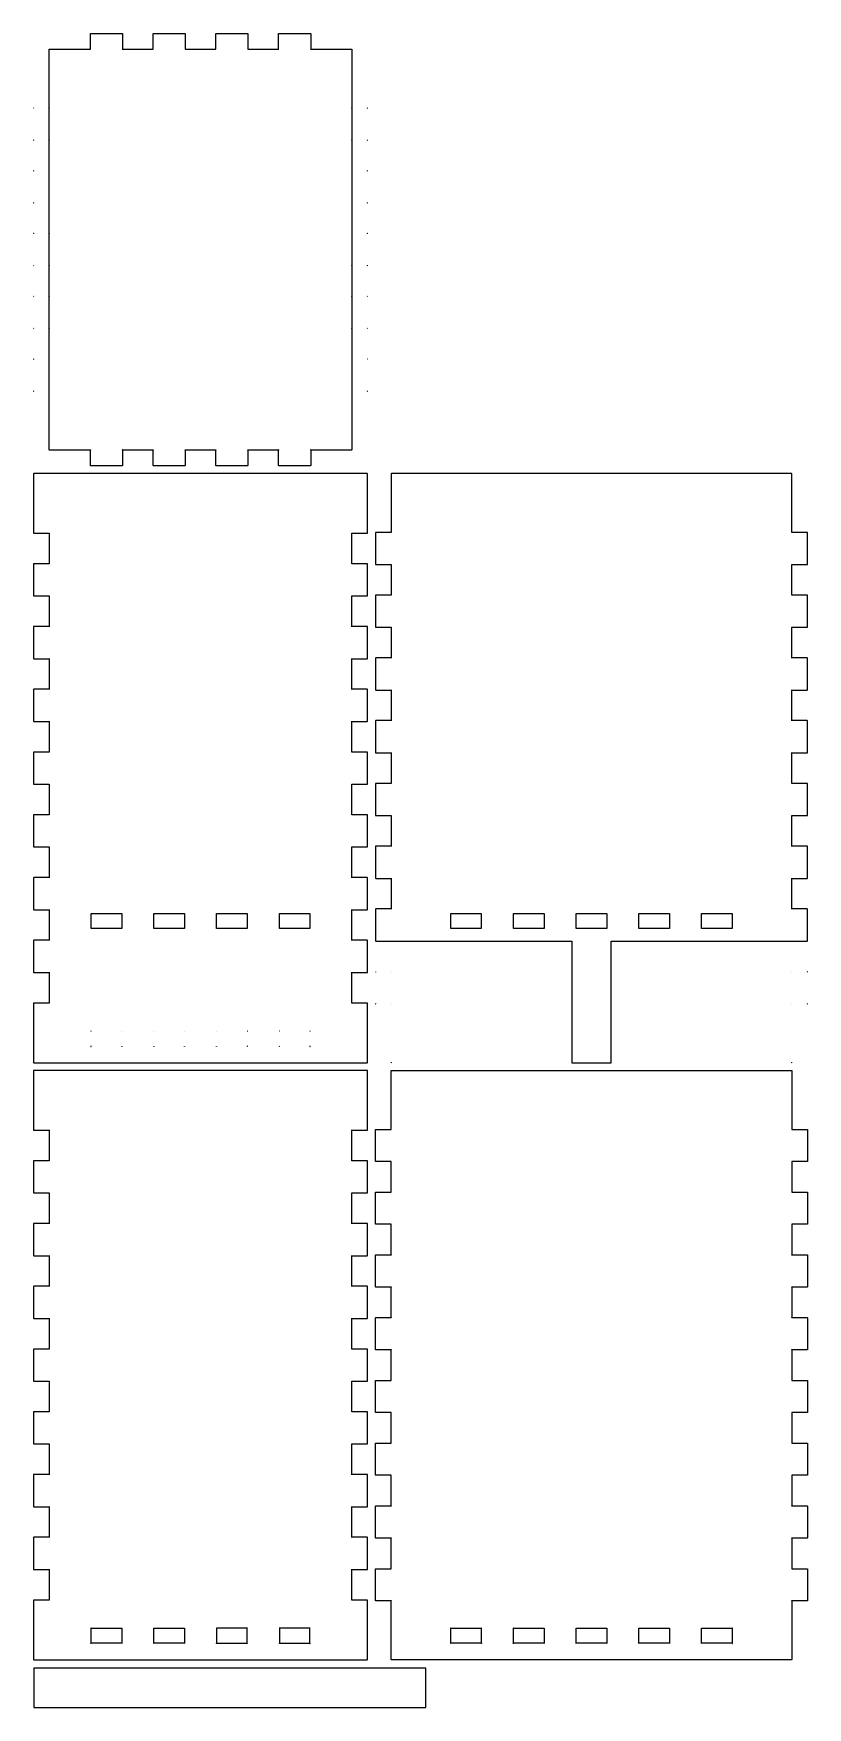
# Model space of a CAD drawing. Header units: millimetres. Extents: x 10 to 208, y 10 to 437.
import ezdxf

# ---------------------------------------------------------------- set-up
doc = ezdxf.new("R2010")
doc.units = ezdxf.units.MM
doc.layers.get('0').update_dxf_attribs({"linetype": 'CONTINUOUS'})

msp = doc.modelspace()

# ---------------------------------------------------------------- linework, layer by layer
for p, q in [((10.3821, 417.802), (10.3284, 417.77)), ((10.4001, 417.802), (10.3821, 417.802)), ((14.2999, 417.802), (14.2999, 417.791)), ((14.2999, 417.791), (14.3137, 417.759)), ((14.3137, 417.759), (14.3371, 417.763)), ((14.3371, 417.763), (14.3412, 417.788)), ((95.4705, 417.77), (95.4169, 417.802)), ((95.5008, 417.717), (95.4705, 417.77)), ((95.5008, 417.699), (95.5008, 417.717)), ((10.2995, 409.702), (10.2995, 409.684)), ((10.2995, 409.684), (10.3284, 409.631)), ((10.3284, 409.631), (10.3821, 409.6)), ((10.3821, 409.6), (10.4001, 409.6)), ((14.3137, 409.642), (14.2999, 409.61)), ((14.2999, 409.6), (14.3095, 409.6)), ((14.3095, 409.6), (14.3412, 409.614)), ((14.3371, 409.639), (14.3137, 409.642)), ((14.3412, 409.614), (14.3371, 409.639)), ((95.4003, 409.6), (95.4169, 409.6)), ((95.4169, 409.6), (95.4705, 409.631)), ((95.4705, 409.631), (95.5008, 409.684)), ((95.5008, 409.684), (95.5008, 409.702)), ((10.3284, 401.772), (10.2995, 401.719)), ((10.2995, 401.719), (10.2995, 401.701)), ((10.3821, 401.8), (10.3284, 401.772)), ((95.4705, 401.772), (95.4169, 401.8)), ((95.5008, 401.719), (95.4705, 401.772)), ((95.5008, 401.701), (95.5008, 401.719)), ((10.2995, 393.682), (10.3284, 393.629)), ((10.3284, 393.629), (10.3821, 393.601)), ((10.3821, 393.601), (10.4001, 393.601)), ((14.2999, 393.601), (14.3095, 393.601)), ((14.3095, 393.601), (14.3412, 393.615)), ((95.4003, 393.601), (95.4169, 393.601)), ((95.4169, 393.601), (95.4705, 393.629)), ((95.4705, 393.629), (95.5008, 393.682)), ((10.3284, 385.77), (10.2995, 385.72)), ((10.2995, 385.72), (10.2995, 385.699)), ((10.3821, 385.801), (10.3284, 385.77)), ((91.4894, 385.801), (91.4576, 385.787)), ((91.4576, 385.787), (91.4619, 385.763)), ((91.4619, 385.763), (91.4852, 385.759)), ((91.5003, 385.801), (91.4894, 385.801)), ((95.4169, 385.801), (95.4003, 385.801)), ((95.4705, 385.77), (95.4169, 385.801)), ((95.5008, 385.72), (95.4705, 385.77)), ((95.5008, 385.699), (95.5008, 385.72)), ((10.2995, 377.684), (10.3284, 377.631)), ((10.3284, 377.631), (10.3821, 377.599)), ((10.3821, 377.599), (10.4001, 377.599)), ((14.2999, 377.599), (14.3095, 377.599)), ((95.4169, 377.599), (95.4705, 377.631)), ((95.4705, 377.631), (95.5008, 377.684)), ((95.5008, 377.684), (95.5008, 377.698)), ((10.3284, 369.771), (10.2995, 369.718)), ((10.2995, 369.718), (10.2995, 369.701)), ((10.3821, 369.799), (10.3284, 369.771)), ((91.4894, 369.799), (91.4576, 369.785)), ((91.5003, 369.799), (91.4894, 369.799)), ((95.4169, 369.799), (95.4003, 369.799)), ((95.4705, 369.771), (95.4169, 369.799)), ((95.5008, 369.718), (95.4705, 369.771)), ((95.5008, 369.701), (95.5008, 369.718)), ((10.2995, 361.7), (10.2995, 361.682)), ((10.2995, 361.682), (10.3284, 361.629)), ((10.3284, 361.629), (10.3821, 361.601)), ((10.3821, 361.601), (10.4001, 361.601)), ((14.2999, 361.601), (14.3095, 361.601)), ((95.4169, 361.601), (95.4705, 361.629)), ((95.4705, 361.629), (95.5008, 361.682)), ((95.5008, 361.682), (95.5008, 361.7)), ((10.3284, 353.773), (10.2995, 353.716)), ((10.2995, 353.716), (10.2995, 353.699)), ((10.3821, 353.801), (10.3284, 353.773)), ((91.4894, 353.801), (91.4576, 353.787)), ((91.5003, 353.801), (91.4894, 353.801)), ((95.4169, 353.801), (95.4003, 353.801)), ((95.4705, 353.773), (95.4169, 353.801)), ((10.2995, 345.7), (10.2995, 345.684)), ((10.2995, 345.684), (10.3284, 345.63)), ((10.3284, 345.63), (10.3821, 345.599)), ((10.3821, 345.599), (10.4001, 345.599)), ((14.3137, 345.642), (14.2999, 345.611)), ((14.2999, 345.599), (14.3095, 345.599)), ((14.3095, 345.599), (14.3412, 345.615)), ((14.3371, 345.638), (14.3137, 345.642)), ((14.3412, 345.615), (14.3371, 345.638)), ((95.4003, 345.599), (95.4169, 345.599)), ((95.4169, 345.599), (95.4705, 345.63)), ((95.4705, 345.63), (95.5008, 345.684)), ((95.5008, 345.684), (95.5008, 345.7)), ((101.501, 205.399), (101.51, 205.399)), ((101.51, 205.399), (101.542, 205.414)), ((203.658, 205.414), (203.689, 205.399)), ((203.689, 205.399), (203.7, 205.399)), ((97.5293, 197.571), (97.5004, 197.519)), ((97.5004, 197.519), (97.5004, 197.501)), ((101.501, 197.6), (101.501, 197.59)), ((101.51, 197.6), (101.501, 197.6)), ((101.501, 197.59), (101.515, 197.558)), ((101.515, 197.558), (101.538, 197.563)), ((203.689, 197.6), (203.658, 197.586)), ((203.658, 197.586), (203.662, 197.563)), ((203.7, 197.6), (203.689, 197.6)), ((203.7, 197.59), (203.7, 197.6)), ((207.617, 197.6), (207.6, 197.6)), ((207.67, 197.571), (207.617, 197.6)), ((207.701, 197.519), (207.67, 197.571)), ((207.701, 197.501), (207.701, 197.519)), ((97.5004, 189.5), (97.5004, 189.483)), ((97.5004, 189.483), (97.5293, 189.429)), ((97.5293, 189.429), (97.5815, 189.4)), ((97.5815, 189.4), (97.5995, 189.4)), ((207.6, 189.4), (207.617, 189.4)), ((207.617, 189.4), (207.67, 189.429)), ((207.67, 189.429), (207.701, 189.483)), ((207.701, 189.483), (207.701, 189.5)), ((24.9618, 182.438), (24.9577, 182.415)), ((24.9577, 182.415), (24.9893, 182.4)), ((24.9852, 182.443), (24.9618, 182.438)), ((25.0004, 182.411), (24.9852, 182.443)), ((32.8138, 182.443), (32.8001, 182.411)), ((32.8097, 182.4), (32.8414, 182.415)), ((32.8373, 182.438), (32.8138, 182.443)), ((32.8414, 182.415), (32.8373, 182.438)), ((40.9621, 182.438), (40.9568, 182.415)), ((40.9568, 182.415), (40.9885, 182.4)), ((40.9843, 182.443), (40.9621, 182.438)), ((40.9995, 182.411), (40.9843, 182.443)), ((48.8142, 182.443), (48.8005, 182.411)), ((48.81, 182.4), (48.8417, 182.415)), ((48.8379, 182.438), (48.8142, 182.443)), ((48.8417, 182.415), (48.8379, 182.438)), ((56.9613, 182.438), (56.957, 182.415)), ((56.957, 182.415), (56.9888, 182.4)), ((56.9845, 182.443), (56.9613, 182.438)), ((56.9997, 182.411), (56.9845, 182.443)), ((64.8134, 182.443), (64.7996, 182.411)), ((64.8092, 182.4), (64.8409, 182.415)), ((64.8367, 182.438), (64.8134, 182.443)), ((64.8409, 182.415), (64.8367, 182.438)), ((72.9615, 182.438), (72.9576, 182.415)), ((72.9576, 182.415), (72.989, 182.4)), ((72.9851, 182.443), (72.9615, 182.438)), ((73.0003, 182.411), (72.9851, 182.443)), ((80.8136, 182.443), (80.7999, 182.411)), ((80.8094, 182.4), (80.8411, 182.415)), ((80.8373, 182.438), (80.8136, 182.443)), ((80.8411, 182.415), (80.8373, 182.438)), ((24.9893, 178.601), (24.9577, 178.587)), ((24.9577, 178.587), (24.9618, 178.563)), ((24.9618, 178.563), (24.9852, 178.559)), ((24.9852, 178.559), (25.0004, 178.591)), ((32.8001, 178.591), (32.8138, 178.559)), ((32.8414, 178.587), (32.8097, 178.601)), ((32.8138, 178.559), (32.8373, 178.563)), ((32.8373, 178.563), (32.8414, 178.587)), ((40.9885, 178.601), (40.9568, 178.587)), ((40.9568, 178.587), (40.9621, 178.563)), ((40.9621, 178.563), (40.9843, 178.559)), ((40.9843, 178.559), (40.9995, 178.591)), ((48.8005, 178.591), (48.8142, 178.559)), ((48.8417, 178.587), (48.81, 178.601)), ((48.8142, 178.559), (48.8379, 178.563)), ((48.8379, 178.563), (48.8417, 178.587)), ((56.9888, 178.601), (56.957, 178.587)), ((56.957, 178.587), (56.9613, 178.563)), ((56.9613, 178.563), (56.9845, 178.559)), ((56.9845, 178.559), (56.9997, 178.591)), ((64.7996, 178.591), (64.8134, 178.559)), ((64.8409, 178.587), (64.8092, 178.601)), ((64.8134, 178.559), (64.8367, 178.563)), ((64.8367, 178.563), (64.8409, 178.587)), ((72.989, 178.601), (72.9576, 178.587)), ((72.9576, 178.587), (72.9615, 178.563)), ((72.9615, 178.563), (72.9851, 178.559)), ((72.9851, 178.559), (73.0003, 178.591)), ((80.7999, 178.591), (80.8136, 178.559)), ((80.8411, 178.587), (80.8094, 178.601)), ((80.8136, 178.559), (80.8373, 178.563)), ((80.8373, 178.563), (80.8411, 178.587)), ((101.501, 174.5), (101.501, 174.483)), ((101.501, 174.483), (101.53, 174.429)), ((101.53, 174.429), (101.582, 174.4)), ((101.582, 174.4), (101.6, 174.4)), ((203.6, 174.4), (203.616, 174.4)), ((203.616, 174.4), (203.67, 174.429)), ((203.67, 174.429), (203.7, 174.483)), ((203.7, 174.483), (203.7, 174.5))]:
    msp.add_line(p, q)
for points in [[(24.8419, 330.615), (24.8378, 330.638), (24.8143, 330.642), (24.8006, 330.611), (24.8006, 330.6), (14.4005, 330.6), (14.3826, 330.6), (14.3288, 330.63), (14.2999, 330.684), (14.2999, 330.7), (14.2999, 345.599), (14.2999, 345.611), (14.2999, 353.801), (14.2999, 353.79), (14.3137, 353.759), (14.3371, 353.762), (14.3412, 353.787), (14.3095, 353.801), (14.2999, 353.801), (14.2999, 361.601), (14.2999, 361.611), (14.3137, 361.643), (14.3371, 361.636), (14.3412, 361.615), (14.3095, 361.601), (14.2999, 369.799), (14.2999, 369.789), (14.3137, 369.757), (14.3371, 369.761), (14.3412, 369.785), (14.3095, 369.799), (14.2999, 369.799), (14.2999, 377.599), (14.2999, 377.61), (14.3137, 377.642), (14.3371, 377.638), (14.3412, 377.617), (14.3095, 377.599), (14.2999, 385.801), (14.2999, 385.791), (14.3137, 385.759), (14.3371, 385.763), (14.3412, 385.787), (14.3095, 385.801), (14.2999, 385.801), (14.2999, 393.601), (14.2999, 393.612), (14.3137, 393.644), (14.3371, 393.636), (14.3412, 393.615), (14.2999, 401.8), (14.2999, 401.789), (14.3137, 401.757), (14.3371, 401.764), (14.3412, 401.786), (14.3095, 401.8), (14.2999, 401.8), (14.2999, 409.6), (14.2999, 409.61), (14.3412, 417.788), (14.3095, 417.802), (14.2999, 417.802), (14.2999, 432.7), (14.2999, 432.717), (14.3288, 432.77), (14.3826, 432.802), (14.4005, 432.802), (24.8006, 432.802), (24.8006, 432.791), (24.8143, 432.76), (24.8378, 432.763), (24.8419, 432.788), (24.8102, 432.802), (24.8006, 432.802), (24.8006, 436.7), (24.8006, 436.718), (24.8295, 436.771), (24.8819, 436.799), (24.8998, 436.799), (32.9007, 436.799), (32.9172, 436.799), (32.9696, 436.771), (32.9999, 436.718), (32.9999, 436.7), (32.9999, 432.802), (32.9889, 432.802), (32.9572, 432.788), (32.9627, 432.763), (32.9847, 432.76), (32.9999, 432.791), (32.9999, 432.802), (40.7995, 432.802), (40.7995, 432.791), (40.8132, 432.76), (40.8369, 432.763), (40.8411, 432.788), (40.8093, 432.802), (40.7995, 432.802), (40.7995, 436.7), (40.7995, 436.718), (40.8284, 436.771), (40.8824, 436.799), (40.9004, 436.799), (48.8996, 436.799), (48.9162, 436.799), (48.9701, 436.771), (49.0001, 436.718), (49.0001, 436.7), (49.0001, 432.802), (48.9892, 432.802), (48.9574, 432.788), (48.9617, 432.763), (48.985, 432.76), (49.0001, 432.791), (49.0001, 432.802), (56.8, 432.802), (56.8, 432.791), (56.8138, 432.76), (56.8371, 432.763), (56.8413, 432.788), (56.8096, 432.802), (56.8, 432.802), (56.8, 436.7), (56.8, 436.718), (56.829, 436.771), (56.8812, 436.799), (56.8992, 436.799), (64.9002, 436.799), (64.9168, 436.799), (64.9704, 436.771), (65.0007, 436.718), (65.0007, 436.7), (65.0007, 432.802), (64.9898, 432.802), (64.958, 432.788), (64.9623, 432.763), (64.9855, 432.76), (65.0007, 432.791), (65.0007, 432.802), (72.8003, 432.802), (72.8003, 432.791), (72.814, 432.76), (72.8377, 432.763), (72.8416, 432.788), (72.8102, 432.802), (72.8003, 432.802), (72.8003, 436.7), (72.8003, 436.718), (72.8292, 436.771), (72.8818, 436.799), (72.8998, 436.799), (80.9004, 436.799), (80.917, 436.799), (80.9706, 436.771), (80.9995, 436.718), (80.9995, 436.7), (80.9995, 432.802), (80.9886, 432.802), (80.9569, 432.788), (80.9625, 432.763), (80.9847, 432.76), (80.9995, 432.791), (80.9995, 432.802), (91.3998, 432.802), (91.4164, 432.802), (91.47, 432.77), (91.5003, 432.717), (91.5003, 432.7), (91.5003, 417.802), (91.4894, 417.802), (91.4576, 417.788), (91.4619, 417.763), (91.4852, 417.759), (91.5003, 417.791), (91.5003, 417.802), (91.5003, 409.6), (91.5003, 409.61), (91.4852, 409.642), (91.4619, 409.639), (91.4576, 409.614), (91.4894, 409.6), (91.5003, 409.6), (91.5003, 401.8), (91.4894, 401.8), (91.4576, 401.786), (91.4619, 401.764), (91.4852, 401.757), (91.5003, 401.789), (91.5003, 401.8), (91.5003, 393.601), (91.5003, 393.612), (91.4852, 393.644), (91.4619, 393.636), (91.4576, 393.615), (91.4894, 393.601), (91.5003, 393.601), (91.5003, 385.801), (91.5003, 385.791), (91.4852, 385.759), (91.5003, 377.599), (91.5003, 377.61), (91.4852, 377.642), (91.4619, 377.638), (91.4576, 377.617), (91.4894, 377.599), (91.5003, 377.599), (91.5003, 369.799), (91.5003, 369.789), (91.4852, 369.757), (91.4619, 369.761), (91.4576, 369.785), (91.5003, 361.601), (91.5003, 361.611), (91.4852, 361.643), (91.4619, 361.636), (91.4576, 361.615), (91.4894, 361.601), (91.5003, 361.601), (91.5003, 353.801), (91.5003, 353.79), (91.4852, 353.759), (91.4619, 353.762), (91.4576, 353.787), (91.5003, 345.599), (91.5003, 345.611), (91.4852, 345.642), (91.4619, 345.638), (91.4576, 345.615), (91.4894, 345.599), (91.5003, 345.599), (91.5003, 330.7), (91.5003, 330.684), (91.47, 330.63), (91.4164, 330.6), (91.3998, 330.6), (80.9995, 330.6), (80.9995, 330.611), (80.9847, 330.642), (80.9625, 330.638), (80.9569, 330.615), (80.9886, 330.6), (80.9995, 330.6), (80.9995, 326.7), (80.9995, 326.683), (80.9706, 326.63), (80.917, 326.601), (80.9004, 326.601), (72.8998, 326.601), (72.8818, 326.601), (72.8292, 326.63), (72.8003, 326.683), (72.8003, 326.7), (72.8003, 330.6), (72.8102, 330.6), (72.8416, 330.615), (72.8377, 330.638), (72.814, 330.642), (72.8003, 330.611), (72.8003, 330.6), (65.0007, 330.6), (65.0007, 330.611), (64.9855, 330.642), (64.9623, 330.638), (64.958, 330.615), (64.9898, 330.6), (65.0007, 330.6), (65.0007, 326.7), (65.0007, 326.683), (64.9704, 326.63), (64.9168, 326.601), (64.9002, 326.601), (56.8992, 326.601), (56.8812, 326.601), (56.829, 326.63), (56.8, 326.683), (56.8, 326.7), (56.8, 330.6), (56.8096, 330.6), (56.8413, 330.615), (56.8371, 330.638), (56.8138, 330.642), (56.8, 330.611), (56.8, 330.6), (49.0001, 330.6), (49.0001, 330.611), (48.985, 330.642), (48.9617, 330.638), (48.9574, 330.615), (48.9892, 330.6), (49.0001, 330.6), (49.0001, 326.7), (49.0001, 326.683), (48.9701, 326.63), (48.9162, 326.601), (48.8996, 326.601), (40.9004, 326.601), (40.8824, 326.601), (40.8284, 326.63), (40.7995, 326.683), (40.7995, 326.7), (40.7995, 330.6), (40.8093, 330.6), (40.8411, 330.615), (40.8369, 330.638), (40.8132, 330.642), (40.7995, 330.611), (40.7995, 330.6), (32.9999, 330.6), (32.9999, 330.611), (32.9847, 330.642), (32.9627, 330.638), (32.9572, 330.615), (32.9889, 330.6), (32.9999, 330.6), (32.9999, 326.7), (32.9999, 326.683), (32.9696, 326.63), (32.9172, 326.601), (32.9007, 326.601), (24.8998, 326.601), (24.8819, 326.601), (24.8295, 326.63), (24.8006, 326.683), (24.8006, 326.7), (24.8006, 330.6), (24.8102, 330.6)], [(10.2995, 309.5), (10.2995, 309.484), (10.3284, 309.43), (10.3821, 309.4), (10.4001, 309.4), (14.2999, 309.4), (14.2999, 309.411), (14.3137, 309.443), (14.3371, 309.438), (14.3412, 309.415), (14.3095, 309.4), (14.2999, 309.4), (14.2999, 301.6), (14.2999, 301.59), (14.3137, 301.559), (14.3371, 301.563), (14.3412, 301.587), (14.3095, 301.6), (14.2999, 301.6), (10.4001, 301.6), (10.3821, 301.6), (10.3284, 301.571), (10.2995, 301.517), (10.2995, 301.5), (10.2995, 293.5), (10.2995, 293.484), (10.3284, 293.43), (10.3821, 293.4), (10.4001, 293.4), (14.2999, 293.4), (14.2999, 285.6), (14.3095, 285.6), (14.3412, 285.586), (14.3371, 285.563), (14.3137, 285.558), (14.2999, 285.59), (14.2999, 285.6), (10.4001, 285.6), (10.3821, 285.6), (10.3284, 285.571), (10.2995, 285.517), (10.2995, 285.499), (10.2995, 277.5), (10.2995, 277.483), (10.3284, 277.429), (10.3821, 277.4), (10.4001, 277.4), (14.2999, 277.4), (14.2999, 277.411), (14.3137, 277.443), (14.3371, 277.438), (14.3412, 277.416), (14.3095, 277.4), (14.2999, 277.4), (14.2999, 269.599), (14.3095, 269.599), (14.3412, 269.586), (14.3371, 269.562), (14.3137, 269.558), (14.2999, 269.59), (14.2999, 269.599), (10.4001, 269.599), (10.3821, 269.599), (10.3284, 269.571), (10.2995, 269.518), (10.2995, 269.5), (10.2995, 261.501), (10.2995, 261.484), (10.3284, 261.431), (10.3821, 261.4), (10.4001, 261.4), (14.2999, 261.4), (14.2999, 261.411), (14.3137, 261.443), (14.3371, 261.439), (14.3412, 261.415), (14.3095, 261.4), (14.2999, 261.4), (14.2999, 253.6), (14.3095, 253.6), (14.3412, 253.587), (14.3371, 253.563), (14.3137, 253.559), (14.2999, 253.591), (14.2999, 253.6), (10.4001, 253.6), (10.3821, 253.6), (10.3284, 253.571), (10.2995, 253.518), (10.2995, 253.5), (10.2995, 245.5), (10.2995, 245.484), (10.3284, 245.43), (10.3821, 245.4), (10.4001, 245.4), (14.2999, 245.4), (14.2999, 245.411), (14.3137, 245.442), (14.3371, 245.438), (14.3412, 245.415), (14.3095, 245.4), (14.2999, 245.4), (14.2999, 237.6), (14.3095, 237.6), (14.3412, 237.586), (14.3371, 237.563), (14.3137, 237.559), (14.2999, 237.59), (14.2999, 237.6), (10.4001, 237.6), (10.3821, 237.6), (10.3284, 237.571), (10.2995, 237.517), (10.2995, 237.5), (10.2995, 229.5), (10.2995, 229.483), (10.3284, 229.43), (10.3821, 229.401), (10.4001, 229.401), (14.2999, 229.401), (14.2999, 229.412), (14.3137, 229.443), (14.3371, 229.438), (14.3412, 229.416), (14.3095, 229.401), (14.2999, 229.401), (14.2999, 221.599), (14.3095, 221.599), (14.3412, 221.586), (14.3371, 221.562), (14.3137, 221.558), (14.2999, 221.59), (14.2999, 221.599), (10.4001, 221.599), (10.3821, 221.599), (10.3284, 221.571), (10.2995, 221.518), (10.2995, 221.5), (10.2995, 213.499), (10.2995, 213.483), (10.3284, 213.429), (10.3821, 213.4), (10.4001, 213.4), (14.2999, 213.4), (14.2999, 213.411), (14.3137, 213.443), (14.3371, 213.438), (14.3412, 213.415), (14.3095, 213.4), (14.2999, 213.4), (14.2999, 205.601), (14.3095, 205.601), (14.3412, 205.587), (14.3371, 205.563), (14.3137, 205.559), (14.2999, 205.591), (14.2999, 205.601), (10.4001, 205.601), (10.3821, 205.601), (10.3284, 205.572), (10.2995, 205.518), (10.2995, 205.5), (10.2995, 197.501), (10.2995, 197.484), (10.3284, 197.43), (10.3821, 197.4), (10.4001, 197.4), (14.2999, 197.4), (14.2999, 197.411), (14.3137, 197.443), (14.3371, 197.438), (14.3412, 197.415), (14.3095, 197.4), (14.2999, 197.4), (14.2999, 189.6), (14.3095, 189.6), (14.3412, 189.586), (14.3371, 189.563), (14.3137, 189.559), (14.2999, 189.591), (14.2999, 189.6), (10.4001, 189.6), (10.3821, 189.6), (10.3284, 189.571), (10.2995, 189.518), (10.2995, 189.5), (10.2995, 174.5), (10.2995, 174.483), (10.3284, 174.429), (10.3821, 174.4), (10.4001, 174.4), (14.4005, 174.4), (91.3998, 174.4), (95.4003, 174.4), (95.4169, 174.4), (95.4705, 174.429), (95.5008, 174.483), (95.5008, 174.5), (95.5008, 189.5), (95.5008, 189.518), (95.4705, 189.571), (95.4169, 189.6), (95.4003, 189.6), (91.5003, 189.6), (91.4894, 189.6), (91.4576, 189.586), (91.4619, 189.563), (91.4852, 189.559), (91.5003, 189.591), (91.5003, 189.6), (91.5003, 197.4), (91.4894, 197.4), (91.4576, 197.415), (91.4619, 197.438), (91.4852, 197.443), (91.5003, 197.411), (91.5003, 197.4), (95.4003, 197.4), (95.4169, 197.4), (95.4705, 197.43), (95.5008, 197.484), (95.5008, 197.501), (95.5008, 205.5), (95.5008, 205.518), (95.4705, 205.572), (95.4169, 205.601), (95.4003, 205.601), (91.5003, 205.601), (91.5003, 205.591), (91.4852, 205.559), (91.4619, 205.563), (91.4576, 205.587), (91.4894, 205.601), (91.5003, 205.601), (91.5003, 213.4), (95.4003, 213.4), (95.4169, 213.4), (95.4705, 213.429), (95.5008, 213.483), (95.5008, 213.499), (95.5008, 221.5), (95.5008, 221.518), (95.4705, 221.571), (95.4169, 221.599), (95.4003, 221.599), (91.5003, 221.599), (91.5003, 221.59), (91.4852, 221.558), (91.4619, 221.562), (91.4576, 221.586), (91.4894, 221.599), (91.5003, 221.599), (91.5003, 229.401), (91.5003, 229.412), (91.4852, 229.443), (91.4619, 229.438), (91.4576, 229.416), (91.4894, 229.401), (91.5003, 229.401), (95.4003, 229.401), (95.4169, 229.401), (95.4705, 229.43), (95.5008, 229.483), (95.5008, 229.5), (95.5008, 237.5), (95.5008, 237.517), (95.4705, 237.571), (95.4169, 237.6), (95.4003, 237.6), (91.5003, 237.6), (91.5003, 245.4), (95.4003, 245.4), (95.4169, 245.4), (95.4705, 245.43), (95.5008, 245.484), (95.5008, 245.5), (95.5008, 253.5), (95.5008, 253.518), (95.4705, 253.571), (95.4169, 253.6), (95.4003, 253.6), (91.5003, 253.6), (91.5003, 253.591), (91.4852, 253.559), (91.4619, 253.563), (91.4576, 253.587), (91.4894, 253.6), (91.5003, 253.6), (91.5003, 261.4), (91.4894, 261.4), (91.4576, 261.415), (91.4619, 261.439), (91.4852, 261.443), (91.5003, 261.411), (91.5003, 261.4), (95.4003, 261.4), (95.4169, 261.4), (95.4705, 261.431), (95.5008, 261.484), (95.5008, 261.501), (95.5008, 269.5), (95.5008, 269.518), (95.4705, 269.571), (95.4169, 269.599), (95.4003, 269.599), (91.5003, 269.599), (91.5003, 277.4), (91.4894, 277.4), (91.4576, 277.416), (91.4619, 277.438), (91.4852, 277.443), (91.5003, 277.411), (91.5003, 277.4), (95.4003, 277.4), (95.4169, 277.4), (95.4705, 277.429), (95.5008, 277.483), (95.5008, 277.5), (95.5008, 285.499), (95.5008, 285.517), (95.4705, 285.571), (95.4169, 285.6), (95.4003, 285.6), (91.5003, 285.6), (91.4894, 285.6), (91.4576, 285.586), (91.4619, 285.563), (91.4852, 285.558), (91.5003, 285.59), (91.5003, 285.6), (91.5003, 293.4), (95.4003, 293.4), (95.4169, 293.4), (95.4705, 293.43), (95.5008, 293.484), (95.5008, 293.5), (95.5008, 301.5), (95.5008, 301.517), (95.4705, 301.571), (95.4169, 301.6), (95.4003, 301.6), (91.5003, 301.6), (91.5003, 309.4), (95.4003, 309.4), (95.4169, 309.4), (95.4705, 309.43), (95.5008, 309.484), (95.5008, 309.5), (95.5008, 324.501), (95.5008, 324.519), (95.4705, 324.571), (95.4169, 324.6), (95.4003, 324.6), (91.3998, 324.6), (14.4005, 324.6), (10.4001, 324.6), (10.3821, 324.6), (10.3284, 324.571), (10.2995, 324.519), (10.2995, 324.501)], [(97.5004, 301.483), (97.5293, 301.429), (97.5815, 301.4), (97.5995, 301.4), (101.501, 301.4), (101.501, 293.601), (101.51, 293.601), (101.542, 293.587), (101.538, 293.563), (101.515, 293.559), (101.501, 293.591), (101.501, 293.601), (97.5995, 293.601), (97.5815, 293.601), (97.5293, 293.572), (97.5004, 293.518), (97.5004, 293.5), (97.5004, 285.499), (97.5004, 285.483), (97.5293, 285.43), (97.5815, 285.4), (97.5995, 285.4), (101.501, 285.4), (101.501, 285.411), (101.515, 285.443), (101.538, 285.437), (101.542, 285.415), (101.51, 285.4), (101.501, 285.4), (101.501, 277.6), (97.5995, 277.6), (97.5815, 277.6), (97.5293, 277.571), (97.5004, 277.518), (97.5004, 277.5), (97.5004, 269.5), (97.5004, 269.484), (97.5293, 269.43), (97.5815, 269.399), (97.5995, 269.399), (101.501, 269.399), (101.51, 269.399), (101.542, 269.415), (101.538, 269.438), (101.515, 269.442), (101.501, 269.411), (101.501, 269.399), (101.501, 261.6), (101.51, 261.6), (101.542, 261.586), (101.538, 261.563), (101.515, 261.559), (101.501, 261.59), (101.501, 261.6), (97.5995, 261.6), (97.5815, 261.6), (97.5293, 261.571), (97.5004, 261.519), (97.5004, 261.501), (97.5004, 253.5), (97.5004, 253.483), (97.5293, 253.43), (97.5815, 253.401), (97.5995, 253.401), (101.501, 253.401), (101.51, 253.401), (101.542, 253.416), (101.538, 253.438), (101.515, 253.443), (101.501, 253.412), (101.501, 253.401), (101.501, 245.6), (101.51, 245.6), (101.542, 245.586), (101.538, 245.562), (101.515, 245.558), (101.501, 245.59), (101.501, 245.6), (97.5995, 245.6), (97.5815, 245.6), (97.5293, 245.57), (97.5004, 245.518), (97.5004, 245.5), (97.5004, 237.5), (97.5004, 237.483), (97.5293, 237.429), (97.5815, 237.4), (97.5995, 237.4), (101.501, 237.4), (101.501, 237.411), (101.515, 237.443), (101.538, 237.437), (101.542, 237.415), (101.51, 237.4), (101.501, 237.4), (101.501, 229.6), (101.501, 229.591), (101.515, 229.559), (101.538, 229.563), (101.542, 229.587), (101.51, 229.6), (101.501, 229.6), (97.5995, 229.6), (97.5815, 229.6), (97.5293, 229.572), (97.5004, 229.518), (97.5004, 229.5), (97.5004, 221.5), (97.5004, 221.484), (97.5293, 221.43), (97.5815, 221.4), (97.5995, 221.4), (101.501, 221.4), (101.501, 221.411), (101.515, 221.442), (101.538, 221.438), (101.542, 221.415), (101.51, 221.4), (101.501, 221.4), (101.501, 213.6), (101.51, 213.6), (101.542, 213.586), (101.538, 213.563), (101.515, 213.559), (101.501, 213.59), (101.501, 213.6), (97.5995, 213.6), (97.5815, 213.6), (97.5293, 213.571), (97.5004, 213.517), (97.5004, 213.499), (97.5004, 205.5), (97.5004, 205.484), (97.5293, 205.43), (97.5815, 205.399), (97.5995, 205.399), (101.501, 205.399), (101.501, 205.411), (101.515, 205.442), (101.538, 205.438), (101.542, 205.414), (147.6, 205.414), (147.6, 174.4), (152.6, 174.4), (157.6, 174.4), (157.6, 205.414), (203.658, 205.414), (203.662, 205.438), (203.685, 205.442), (203.7, 205.411), (203.7, 205.399), (207.6, 205.399), (207.617, 205.399), (207.67, 205.43), (207.701, 205.484), (207.701, 205.5), (207.701, 213.499), (207.701, 213.517), (207.67, 213.571), (207.617, 213.6), (207.6, 213.6), (203.7, 213.6), (203.689, 213.6), (203.658, 213.586), (203.662, 213.563), (203.685, 213.559), (203.7, 213.59), (203.7, 213.6), (203.7, 221.4), (203.689, 221.4), (203.658, 221.415), (203.662, 221.438), (203.685, 221.442), (203.7, 221.411), (203.7, 221.4), (207.6, 221.4), (207.617, 221.4), (207.67, 221.43), (207.701, 221.484), (207.701, 221.5), (207.701, 229.5), (207.701, 229.518), (207.67, 229.572), (207.617, 229.6), (207.6, 229.6), (203.7, 229.6), (203.7, 237.4), (203.689, 237.4), (203.658, 237.415), (203.662, 237.437), (203.685, 237.443), (203.7, 237.411), (203.7, 237.4), (207.6, 237.4), (207.617, 237.4), (207.67, 237.429), (207.701, 237.483), (207.701, 237.5), (207.701, 245.5), (207.701, 245.518), (207.67, 245.57), (207.617, 245.6), (207.6, 245.6), (203.7, 245.6), (203.7, 253.401), (207.6, 253.401), (207.617, 253.401), (207.67, 253.43), (207.701, 253.483), (207.701, 253.5), (207.701, 261.501), (207.701, 261.519), (207.67, 261.571), (207.617, 261.6), (207.6, 261.6), (203.7, 261.6), (203.7, 269.399), (203.689, 269.399), (203.658, 269.415), (203.662, 269.438), (203.685, 269.442), (203.7, 269.411), (203.7, 269.399), (207.6, 269.399), (207.617, 269.399), (207.67, 269.43), (207.701, 269.484), (207.701, 269.5), (207.701, 277.5), (207.701, 277.518), (207.67, 277.571), (207.617, 277.6), (207.6, 277.6), (203.7, 277.6), (203.7, 277.591), (203.685, 277.559), (203.662, 277.563), (203.658, 277.586), (203.689, 277.6), (203.7, 277.6), (203.7, 285.4), (203.689, 285.4), (203.658, 285.415), (203.662, 285.437), (203.685, 285.443), (203.7, 285.411), (203.7, 285.4), (207.6, 285.4), (207.617, 285.4), (207.67, 285.43), (207.701, 285.483), (207.701, 285.499), (207.701, 293.5), (207.701, 293.518), (207.67, 293.572), (207.617, 293.601), (207.6, 293.601), (203.7, 293.601), (203.689, 293.601), (203.658, 293.587), (203.662, 293.563), (203.685, 293.559), (203.7, 293.591), (203.7, 293.601), (203.7, 301.4), (207.6, 301.4), (207.617, 301.4), (207.67, 301.429), (207.701, 301.483), (207.701, 301.5), (207.701, 309.5), (207.701, 309.518), (207.67, 309.571), (207.617, 309.6), (207.6, 309.6), (203.7, 309.6), (203.7, 324.501), (203.7, 324.519), (203.67, 324.571), (203.616, 324.6), (203.6, 324.6), (101.6, 324.6), (101.582, 324.6), (101.53, 324.571), (101.501, 324.519), (101.501, 324.501), (101.501, 309.6), (97.5995, 309.6), (97.5815, 309.6), (97.5293, 309.571), (97.5004, 309.518), (97.5004, 309.5), (97.5004, 301.5)], [(91.4576, 309.415), (91.4894, 309.4), (91.5003, 309.4), (91.5003, 309.411), (91.4852, 309.443), (91.4619, 309.438)], [(101.51, 309.6), (101.501, 309.6), (101.501, 309.59), (101.515, 309.558), (101.538, 309.563), (101.542, 309.586)], [(203.7, 309.6), (203.689, 309.6), (203.658, 309.586), (203.662, 309.563), (203.685, 309.558), (203.7, 309.59)], [(91.4619, 301.563), (91.4852, 301.559), (91.5003, 301.59), (91.5003, 301.6), (91.4894, 301.6), (91.4576, 301.587)], [(101.501, 301.412), (101.501, 301.4), (101.51, 301.4), (101.542, 301.415), (101.538, 301.438), (101.515, 301.443)], [(203.662, 301.438), (203.658, 301.415), (203.689, 301.4), (203.7, 301.4), (203.7, 301.412), (203.685, 301.443)], [(14.3412, 293.415), (14.3371, 293.438), (14.3137, 293.442), (14.2999, 293.411), (14.2999, 293.4), (14.3095, 293.4)], [(91.5003, 293.4), (91.5003, 293.411), (91.4852, 293.442), (91.4619, 293.438), (91.4576, 293.415), (91.4894, 293.4)], [(101.501, 277.6), (101.501, 277.591), (101.515, 277.559), (101.538, 277.563), (101.542, 277.586), (101.51, 277.6)], [(91.4852, 269.558), (91.5003, 269.59), (91.5003, 269.599), (91.4894, 269.599), (91.4576, 269.586), (91.4619, 269.562)], [(203.689, 261.6), (203.658, 261.586), (203.662, 261.563), (203.685, 261.559), (203.7, 261.59), (203.7, 261.6)], [(203.685, 253.443), (203.662, 253.438), (203.658, 253.416), (203.689, 253.401), (203.7, 253.401), (203.7, 253.412)], [(91.5003, 245.4), (91.5003, 245.411), (91.4852, 245.442), (91.4619, 245.438), (91.4576, 245.415), (91.4894, 245.4)], [(203.7, 245.6), (203.689, 245.6), (203.658, 245.586), (203.662, 245.562), (203.685, 245.558), (203.7, 245.59)], [(91.5003, 237.59), (91.5003, 237.6), (91.4894, 237.6), (91.4576, 237.586), (91.4619, 237.563), (91.4852, 237.559)], [(203.658, 229.587), (203.662, 229.563), (203.685, 229.559), (203.7, 229.591), (203.7, 229.6), (203.689, 229.6)], [(91.5003, 213.411), (91.4852, 213.443), (91.4619, 213.438), (91.4576, 213.415), (91.4894, 213.4), (91.5003, 213.4)], [(28.9002, 208.601), (25.0004, 208.601), (25.0004, 212.4), (32.8001, 212.4), (32.8001, 208.601)], [(44.9005, 208.601), (40.9995, 208.601), (40.9995, 212.4), (48.8005, 212.4), (48.8005, 208.601)], [(64.7996, 212.4), (64.7996, 208.601), (60.8997, 208.601), (56.9997, 208.601), (56.9997, 212.4)], [(73.0003, 208.601), (73.0003, 212.4), (80.7999, 212.4), (80.7999, 208.601), (76.8999, 208.601)], [(116.701, 212.4), (124.5, 212.4), (124.5, 208.601), (120.6, 208.601), (116.701, 208.601)], [(132.699, 212.4), (140.501, 212.4), (140.501, 208.601), (136.601, 208.601), (132.699, 208.601)], [(148.7, 212.4), (156.5, 212.4), (156.5, 208.601), (152.6, 208.601), (148.7, 208.601)], [(164.7, 212.4), (172.5, 212.4), (172.5, 208.601), (168.6, 208.601), (164.7, 208.601)], [(180.699, 212.4), (188.5, 212.4), (188.5, 208.601), (184.6, 208.601), (180.699, 208.601)], [(101.542, 189.416), (101.538, 189.437), (101.515, 189.443), (101.501, 189.411), (101.501, 189.4), (101.51, 189.4)], [(203.689, 189.4), (203.7, 189.4), (203.7, 189.411), (203.685, 189.443), (203.662, 189.437), (203.658, 189.416)], [(95.4003, 69.3995), (91.5003, 69.3995), (91.5003, 77.2005), (95.4003, 77.2005), (95.4169, 77.2005), (95.4705, 77.2294), (95.5008, 77.283), (95.5008, 77.2996), (95.5008, 85.3006), (95.5008, 85.3186), (95.4705, 85.3708), (95.4169, 85.3997), (95.4003, 85.3997), (91.5003, 85.3997), (91.5003, 85.3902), (91.4852, 85.3585), (91.4619, 85.3627), (91.4576, 85.386), (91.4894, 85.3997), (91.5003, 85.3997), (91.5003, 93.1997), (91.4894, 93.1997), (91.4576, 93.2145), (91.4619, 93.2381), (91.4852, 93.2423), (91.5003, 93.2106), (91.5003, 93.1997), (95.4003, 93.1997), (95.4169, 93.1997), (95.4705, 93.2296), (95.5008, 93.2836), (95.5008, 93.3002), (95.5008, 101.299), (95.5008, 101.317), (95.4705, 101.371), (95.4169, 101.4), (95.4003, 101.4), (91.5003, 101.4), (91.4894, 101.4), (91.4576, 101.387), (91.4619, 101.363), (91.4852, 101.359), (91.5003, 101.39), (91.5003, 101.4), (91.5003, 109.2), (95.4003, 109.2), (95.4169, 109.2), (95.4705, 109.23), (95.5008, 109.284), (95.5008, 109.3), (95.5008, 117.3), (95.5008, 117.318), (95.4705, 117.37), (95.4169, 117.399), (95.4003, 117.399), (91.5003, 117.399), (91.5003, 125.2), (91.4894, 125.2), (91.4576, 125.215), (91.4619, 125.238), (91.4852, 125.243), (91.5003, 125.211), (91.5003, 125.2), (95.4003, 125.2), (95.4169, 125.2), (95.4705, 125.229), (95.5008, 125.283), (95.5008, 125.3), (95.5008, 133.3), (95.5008, 133.318), (95.4705, 133.371), (95.4169, 133.4), (95.4003, 133.4), (91.5003, 133.4), (91.4894, 133.4), (91.4576, 133.386), (91.4619, 133.362), (91.4852, 133.358), (91.5003, 133.39), (91.5003, 133.4), (91.5003, 141.201), (95.4003, 141.201), (95.4169, 141.201), (95.4705, 141.23), (95.5008, 141.283), (95.5008, 141.3), (95.5008, 149.301), (95.5008, 149.319), (95.4705, 149.371), (95.4169, 149.4), (95.4003, 149.4), (91.5003, 149.4), (91.4894, 149.4), (91.4576, 149.386), (91.4619, 149.363), (91.4852, 149.359), (91.5003, 149.39), (91.5003, 149.4), (91.5003, 157.2), (91.4894, 157.2), (91.4576, 157.215), (91.4619, 157.238), (91.4852, 157.243), (91.5003, 157.211), (91.5003, 157.2), (95.4003, 157.2), (95.4169, 157.2), (95.4705, 157.23), (95.5008, 157.284), (95.5008, 157.3), (95.5008, 172.3), (95.5008, 172.318), (95.4705, 172.37), (95.4169, 172.399), (95.4003, 172.399), (91.3998, 172.399), (14.4005, 172.399), (10.4001, 172.399), (10.3821, 172.399), (10.3284, 172.37), (10.2995, 172.318), (10.2995, 172.3), (10.2995, 157.3), (10.2995, 157.284), (10.3284, 157.23), (10.3821, 157.2), (10.4001, 157.2), (14.2999, 157.2), (14.2999, 157.211), (14.3137, 157.243), (14.3371, 157.238), (14.3412, 157.215), (14.3095, 157.2), (14.2999, 157.2), (14.2999, 149.4), (10.4001, 149.4), (10.3821, 149.4), (10.3284, 149.371), (10.2995, 149.319), (10.2995, 149.301), (10.2995, 141.3), (10.2995, 141.283), (10.3284, 141.23), (10.3821, 141.201), (10.4001, 141.201), (14.2999, 141.201), (14.3095, 141.201), (14.3412, 141.216), (14.3371, 141.238), (14.3137, 141.243), (14.2999, 141.212), (14.2999, 141.201), (14.2999, 133.4), (14.2999, 133.39), (14.3137, 133.358), (14.3371, 133.362), (14.3412, 133.386), (14.3095, 133.4), (14.2999, 133.4), (10.4001, 133.4), (10.3821, 133.4), (10.3284, 133.371), (10.2995, 133.318), (10.2995, 133.3), (10.2995, 125.3), (10.2995, 125.283), (10.3284, 125.229), (10.3821, 125.2), (10.4001, 125.2), (14.2999, 125.2), (14.2999, 117.399), (14.2999, 117.39), (14.3137, 117.358), (14.3371, 117.362), (14.3412, 117.385), (14.3095, 117.399), (14.2999, 117.399), (10.4001, 117.399), (10.3821, 117.399), (10.3284, 117.37), (10.2995, 117.318), (10.2995, 117.3), (10.2995, 109.3), (10.2995, 109.284), (10.3284, 109.23), (10.3821, 109.2), (10.4001, 109.2), (14.2999, 109.2), (14.2999, 101.4), (14.3095, 101.4), (14.3412, 101.387), (14.3371, 101.363), (14.3137, 101.359), (14.2999, 101.39), (14.2999, 101.4), (10.4001, 101.4), (10.3821, 101.4), (10.3284, 101.371), (10.2995, 101.317), (10.2995, 101.299), (10.2995, 93.3002), (10.2995, 93.2836), (10.3284, 93.2296), (10.3821, 93.1997), (10.4001, 93.1997), (14.2999, 93.1997), (14.2999, 85.3997), (10.4001, 85.3997), (10.3821, 85.3997), (10.3284, 85.3708), (10.2995, 85.3186), (10.2995, 85.3006), (10.2995, 77.2996), (10.2995, 77.283), (10.3284, 77.2294), (10.3821, 77.2005), (10.4001, 77.2005), (14.2999, 77.2005), (14.3095, 77.2005), (14.3412, 77.2156), (14.3371, 77.2375), (14.3137, 77.2432), (14.2999, 77.2114), (14.2999, 77.2005), (14.2999, 69.3995), (10.4001, 69.3995), (10.3821, 69.3995), (10.3284, 69.3706), (10.2995, 69.318), (10.2995, 69.3), (10.2995, 61.3008), (10.2995, 61.2842), (10.3284, 61.2302), (10.3821, 61.1999), (10.4001, 61.1999), (14.2999, 61.1999), (14.2999, 53.4003), (10.4001, 53.4003), (10.3821, 53.4003), (10.3284, 53.3714), (10.2995, 53.3178), (10.2995, 53.2998), (10.2995, 45.3002), (10.2995, 45.2836), (10.3284, 45.23), (10.3821, 45.1997), (10.4001, 45.1997), (14.2999, 45.1997), (14.2999, 37.4001), (10.4001, 37.4001), (10.3821, 37.4001), (10.3284, 37.3712), (10.2995, 37.3172), (10.2995, 37.2992), (10.2995, 22.3008), (10.2995, 22.2843), (10.3284, 22.2305), (10.3821, 22.2002), (10.4001, 22.2002), (14.4005, 22.2002), (91.3998, 22.2002), (95.4003, 22.2002), (95.4169, 22.2002), (95.4705, 22.2305), (95.5008, 22.2843), (95.5008, 22.3008), (95.5008, 37.2992), (95.5008, 37.3172), (95.4705, 37.3712), (95.4169, 37.4001), (95.4003, 37.4001), (91.5003, 37.4001), (91.5003, 37.3902), (91.4852, 37.3585), (91.4619, 37.3627), (91.4576, 37.3863), (91.4894, 37.4001), (91.5003, 37.4001), (91.5003, 45.1997), (91.4894, 45.1997), (91.4576, 45.2148), (91.4619, 45.2381), (91.4852, 45.2423), (91.5003, 45.2106), (91.5003, 45.1997), (95.4003, 45.1997), (95.4169, 45.1997), (95.4705, 45.23), (95.5008, 45.2836), (95.5008, 45.3002), (95.5008, 53.2998), (95.5008, 53.3178), (95.4705, 53.3714), (95.4169, 53.4003), (95.4003, 53.4003), (91.5003, 53.4003), (91.5003, 61.1999), (91.5003, 61.2112), (91.4852, 61.2429), (91.4619, 61.2387), (91.4576, 61.2151), (91.4894, 61.1999), (91.5003, 61.1999), (95.4003, 61.1999), (95.4169, 61.1999), (95.4705, 61.2302), (95.5008, 61.2842), (95.5008, 61.3008), (95.5008, 69.3), (95.5008, 69.318), (95.4705, 69.3706), (95.4169, 69.3995)], [(101.542, 69.2146), (101.538, 69.2383), (101.515, 69.2422), (101.501, 69.2108), (101.501, 69.1995), (97.5995, 69.1995), (97.5815, 69.1995), (97.5293, 69.2298), (97.5004, 69.2838), (97.5004, 69.3), (97.5004, 77.2996), (97.5004, 77.3176), (97.5293, 77.3712), (97.5815, 77.4001), (97.5995, 77.4001), (101.501, 77.4001), (101.501, 77.3906), (101.515, 77.3589), (101.538, 77.3631), (101.542, 77.3864), (101.51, 77.4001), (101.501, 77.4001), (101.501, 85.2001), (97.5995, 85.2001), (97.5815, 85.2001), (97.5293, 85.2304), (97.5004, 85.284), (97.5004, 85.3006), (97.5004, 93.3002), (97.5004, 93.3178), (97.5293, 93.3718), (97.5815, 93.4007), (97.5995, 93.4007), (101.501, 93.4007), (101.501, 101.2), (101.51, 101.2), (101.542, 101.215), (101.538, 101.238), (101.515, 101.243), (101.501, 101.211), (101.501, 101.2), (97.5995, 101.2), (97.5815, 101.2), (97.5293, 101.229), (97.5004, 101.283), (97.5004, 101.299), (97.5004, 109.3), (97.5004, 109.318), (97.5293, 109.371), (97.5815, 109.4), (97.5995, 109.4), (101.501, 109.4), (101.501, 117.199), (101.51, 117.199), (101.542, 117.215), (101.538, 117.238), (101.515, 117.242), (101.501, 117.21), (101.501, 117.199), (97.5995, 117.199), (97.5815, 117.199), (97.5293, 117.23), (97.5004, 117.283), (97.5004, 117.3), (97.5004, 125.3), (97.5004, 125.317), (97.5293, 125.371), (97.5815, 125.4), (97.5995, 125.4), (101.501, 125.4), (101.51, 125.4), (101.542, 125.386), (101.538, 125.363), (101.515, 125.359), (101.501, 125.391), (101.501, 125.4), (101.501, 133.2), (101.51, 133.2), (101.542, 133.215), (101.538, 133.239), (101.515, 133.242), (101.501, 133.211), (101.501, 133.2), (97.5995, 133.2), (97.5815, 133.2), (97.5293, 133.23), (97.5004, 133.284), (97.5004, 133.3), (97.5004, 141.3), (97.5004, 141.318), (97.5293, 141.371), (97.5815, 141.4), (97.5995, 141.4), (101.501, 141.4), (101.501, 149.2), (97.5995, 149.2), (97.5815, 149.2), (97.5293, 149.231), (97.5004, 149.284), (97.5004, 149.301), (97.5004, 157.3), (97.5004, 157.318), (97.5293, 157.371), (97.5815, 157.4), (97.5995, 157.4), (101.501, 157.4), (101.51, 157.4), (101.542, 157.386), (101.538, 157.362), (101.515, 157.358), (101.501, 157.39), (101.501, 157.4), (101.501, 172.3), (101.501, 172.318), (101.53, 172.37), (101.582, 172.399), (101.6, 172.399), (203.6, 172.399), (203.616, 172.399), (203.67, 172.37), (203.7, 172.318), (203.7, 172.3), (203.7, 157.4), (207.6, 157.4), (207.617, 157.4), (207.67, 157.371), (207.701, 157.318), (207.701, 157.3), (207.701, 149.301), (207.701, 149.284), (207.67, 149.231), (207.617, 149.2), (207.6, 149.2), (203.7, 149.2), (203.7, 141.4), (203.7, 141.391), (203.685, 141.359), (203.662, 141.363), (203.658, 141.387), (203.689, 141.4), (203.7, 141.4), (207.6, 141.4), (207.617, 141.4), (207.67, 141.371), (207.701, 141.318), (207.701, 141.3), (207.701, 133.3), (207.701, 133.284), (207.67, 133.23), (207.617, 133.2), (207.6, 133.2), (203.7, 133.2), (203.7, 125.4), (203.7, 125.391), (203.685, 125.359), (203.662, 125.363), (203.658, 125.386), (203.689, 125.4), (203.7, 125.4), (207.6, 125.4), (207.617, 125.4), (207.67, 125.371), (207.701, 125.317), (207.701, 125.3), (207.701, 117.3), (207.701, 117.283), (207.67, 117.23), (207.617, 117.199), (207.6, 117.199), (203.7, 117.199), (203.7, 109.4), (207.6, 109.4), (207.617, 109.4), (207.67, 109.371), (207.701, 109.318), (207.701, 109.3), (207.701, 101.299), (207.701, 101.283), (207.67, 101.229), (207.617, 101.2), (207.6, 101.2), (203.7, 101.2), (203.7, 101.211), (203.685, 101.243), (203.662, 101.238), (203.658, 101.215), (203.689, 101.2), (203.7, 101.2), (203.7, 93.4007), (203.7, 93.3909), (203.685, 93.3595), (203.662, 93.3633), (203.658, 93.387), (203.689, 93.4007), (203.7, 93.4007), (207.6, 93.4007), (207.617, 93.4007), (207.67, 93.3718), (207.701, 93.3178), (207.701, 93.3002), (207.701, 85.3006), (207.701, 85.284), (207.67, 85.2304), (207.617, 85.2001), (207.6, 85.2001), (203.7, 85.2001), (203.689, 85.2001), (203.658, 85.2152), (203.662, 85.2385), (203.685, 85.2428), (203.7, 85.211), (203.7, 85.2001), (203.7, 77.4001), (203.689, 77.4001), (203.658, 77.3864), (203.662, 77.3631), (203.685, 77.3589), (203.7, 77.3906), (203.7, 77.4001), (207.6, 77.4001), (207.617, 77.4001), (207.67, 77.3712), (207.701, 77.3176), (207.701, 77.2996), (207.701, 69.3), (207.701, 69.2838), (207.67, 69.2298), (207.617, 69.1995), (207.6, 69.1995), (203.7, 69.1995), (203.7, 61.3999), (207.6, 61.3999), (207.617, 61.3999), (207.67, 61.371), (207.701, 61.3184), (207.701, 61.3008), (207.701, 53.2998), (207.701, 53.2832), (207.67, 53.2296), (207.617, 53.2007), (207.6, 53.2007), (203.7, 53.2007), (203.7, 45.3993), (207.6, 45.3993), (207.617, 45.3993), (207.67, 45.3704), (207.701, 45.3182), (207.701, 45.3002), (207.701, 37.2992), (207.701, 37.283), (207.67, 37.229), (207.617, 37.2001), (207.6, 37.2001), (203.7, 37.2001), (203.689, 37.2001), (203.658, 37.2152), (203.662, 37.2375), (203.685, 37.2428), (203.7, 37.211), (203.7, 37.2001), (203.7, 22.3008), (203.7, 22.2843), (203.67, 22.2305), (203.616, 22.2002), (203.6, 22.2002), (101.6, 22.2002), (101.582, 22.2002), (101.53, 22.2305), (101.501, 22.2843), (101.501, 22.3008), (101.501, 37.2001), (97.5995, 37.2001), (97.5815, 37.2001), (97.5293, 37.229), (97.5004, 37.283), (97.5004, 37.2992), (97.5004, 45.3002), (97.5004, 45.3182), (97.5293, 45.3704), (97.5815, 45.3993), (97.5995, 45.3993), (101.501, 45.3993), (101.501, 45.3898), (101.515, 45.3581), (101.538, 45.3623), (101.542, 45.3856), (101.51, 45.3993), (101.501, 45.3993), (101.501, 53.2007), (101.501, 53.2116), (101.515, 53.2433), (101.538, 53.2377), (101.542, 53.2158), (101.51, 53.2007), (101.501, 53.2007), (97.5995, 53.2007), (97.5815, 53.2007), (97.5293, 53.2296), (97.5004, 53.2832), (97.5004, 53.2998), (97.5004, 61.3008), (97.5004, 61.3184), (97.5293, 61.371), (97.5815, 61.3999), (97.5995, 61.3999), (101.501, 61.3999), (101.501, 61.3904), (101.515, 61.3586), (101.538, 61.3625), (101.542, 61.3862), (101.51, 61.3999), (101.501, 61.3999), (101.501, 69.1995), (101.51, 69.1995)], [(203.7, 157.39), (203.7, 157.4), (203.689, 157.4), (203.658, 157.386), (203.662, 157.362), (203.685, 157.358)], [(14.2999, 149.4), (14.2999, 149.39), (14.3137, 149.359), (14.3371, 149.363), (14.3412, 149.386), (14.3095, 149.4)], [(101.515, 149.243), (101.501, 149.211), (101.501, 149.2), (101.51, 149.2), (101.542, 149.215), (101.538, 149.239)], [(203.685, 149.243), (203.662, 149.239), (203.658, 149.215), (203.689, 149.2), (203.7, 149.2), (203.7, 149.211)], [(91.5003, 141.201), (91.5003, 141.212), (91.4852, 141.243), (91.4619, 141.238), (91.4576, 141.216), (91.4894, 141.201)], [(101.51, 141.4), (101.501, 141.4), (101.501, 141.391), (101.515, 141.359), (101.538, 141.363), (101.542, 141.387)], [(203.689, 133.2), (203.7, 133.2), (203.7, 133.211), (203.685, 133.242), (203.662, 133.239), (203.658, 133.215)], [(14.2999, 125.211), (14.2999, 125.2), (14.3095, 125.2), (14.3412, 125.215), (14.3371, 125.238), (14.3137, 125.243)], [(91.5003, 117.399), (91.4894, 117.399), (91.4576, 117.385), (91.4619, 117.362), (91.4852, 117.358), (91.5003, 117.39)], [(203.689, 117.199), (203.7, 117.199), (203.7, 117.21), (203.685, 117.242), (203.662, 117.238), (203.658, 117.215)], [(14.2999, 109.2), (14.3095, 109.2), (14.3412, 109.215), (14.3371, 109.238), (14.3137, 109.243), (14.2999, 109.211)], [(91.4619, 109.238), (91.4576, 109.215), (91.4894, 109.2), (91.5003, 109.2), (91.5003, 109.211), (91.4852, 109.243)], [(101.538, 109.363), (101.542, 109.386), (101.51, 109.4), (101.501, 109.4), (101.501, 109.39), (101.515, 109.358)], [(203.7, 109.4), (203.689, 109.4), (203.658, 109.386), (203.662, 109.363), (203.685, 109.358), (203.7, 109.39)], [(14.3412, 93.2145), (14.3371, 93.2381), (14.3137, 93.2423), (14.2999, 93.2106), (14.2999, 93.1997), (14.3095, 93.1997)], [(101.538, 93.3633), (101.542, 93.387), (101.51, 93.4007), (101.501, 93.4007), (101.501, 93.3909), (101.515, 93.3595)], [(14.3371, 85.3627), (14.3412, 85.386), (14.3095, 85.3997), (14.2999, 85.3997), (14.2999, 85.3902), (14.3137, 85.3585)], [(101.501, 85.211), (101.501, 85.2001), (101.51, 85.2001), (101.542, 85.2152), (101.538, 85.2385), (101.515, 85.2428)], [(91.5003, 77.2005), (91.5003, 77.2114), (91.4852, 77.2432), (91.4619, 77.2375), (91.4576, 77.2156), (91.4894, 77.2005)], [(14.3371, 69.3621), (14.3412, 69.3857), (14.3095, 69.3995), (14.2999, 69.3995), (14.2999, 69.3896), (14.3137, 69.3579)], [(91.4894, 69.3995), (91.4576, 69.3857), (91.4619, 69.3621), (91.4852, 69.3579), (91.5003, 69.3896), (91.5003, 69.3995)], [(203.7, 69.2108), (203.685, 69.2422), (203.662, 69.2383), (203.658, 69.2146), (203.689, 69.1995), (203.7, 69.1995)], [(14.3095, 61.1999), (14.3412, 61.2151), (14.3371, 61.2387), (14.3137, 61.2429), (14.2999, 61.2112), (14.2999, 61.1999)], [(203.662, 61.3625), (203.685, 61.3586), (203.7, 61.3904), (203.7, 61.3999), (203.689, 61.3999), (203.658, 61.3862)], [(14.3095, 53.4003), (14.2999, 53.4003), (14.2999, 53.3908), (14.3137, 53.359), (14.3371, 53.3633), (14.3412, 53.3866)], [(91.4576, 53.3866), (91.4619, 53.3633), (91.4852, 53.359), (91.5003, 53.3908), (91.5003, 53.4003), (91.4894, 53.4003)], [(203.7, 53.2007), (203.7, 53.2116), (203.685, 53.2433), (203.662, 53.2377), (203.658, 53.2158), (203.689, 53.2007)], [(14.2999, 45.1997), (14.3095, 45.1997), (14.3412, 45.2148), (14.3371, 45.2381), (14.3137, 45.2423), (14.2999, 45.2106)], [(203.7, 45.3898), (203.7, 45.3993), (203.689, 45.3993), (203.658, 45.3856), (203.662, 45.3623), (203.685, 45.3581)], [(14.2999, 37.3902), (14.3137, 37.3585), (14.3371, 37.3627), (14.3412, 37.3863), (14.3095, 37.4001), (14.2999, 37.4001)], [(101.501, 37.211), (101.501, 37.2001), (101.51, 37.2001), (101.542, 37.2152), (101.538, 37.2375), (101.515, 37.2428)], [(28.9002, 26.4004), (25.0004, 26.4004), (25.0004, 26.3908), (24.9852, 26.3591), (24.9618, 26.3633), (24.9577, 26.3867), (24.9893, 26.4004), (25.0004, 26.4004), (25.0004, 30.1997), (32.8001, 30.1997), (32.8001, 30.2107), (32.8138, 30.2424), (32.8373, 30.2383), (32.8414, 30.2149), (32.8097, 30.1997), (32.8001, 30.1997), (32.8001, 26.4004), (32.8001, 26.3908), (32.8138, 26.3591), (32.8373, 26.3633), (32.8414, 26.3867), (32.8097, 26.4004), (32.8001, 26.4004)], [(24.9893, 30.1997), (25.0004, 30.1997), (25.0004, 30.2107), (24.9852, 30.2424), (24.9618, 30.2383), (24.9577, 30.2149)], [(40.9995, 30.1997), (48.8005, 30.1997), (48.81, 30.1997), (48.8417, 30.2149), (48.8379, 30.2383), (48.8142, 30.2424), (48.8005, 30.2107), (48.8005, 30.1997), (48.8005, 26.4004), (48.81, 26.4004), (48.8417, 26.3867), (48.8379, 26.3633), (48.8142, 26.3591), (48.8005, 26.3908), (48.8005, 26.4004), (44.9005, 26.4004), (40.9995, 26.4004), (40.9995, 30.1997), (40.9885, 30.1997), (40.9568, 30.2149), (40.9621, 30.2383), (40.9843, 30.2424), (40.9995, 30.2107)], [(56.9888, 30.1997), (56.9997, 30.1997), (56.9997, 30.2107), (56.9845, 30.2424), (56.9613, 30.2383), (56.957, 30.2149)], [(56.9888, 26.4004), (56.957, 26.3867), (56.9613, 26.3633), (56.9845, 26.3591), (56.9997, 26.3908), (56.9997, 26.4004), (60.8997, 26.4004), (64.7996, 26.4004), (64.8092, 26.4004), (64.8409, 26.3867), (64.8367, 26.3633), (64.8134, 26.3591), (64.7996, 26.3908), (64.7996, 26.4004), (64.7996, 30.1997), (56.9997, 30.1997), (56.9997, 26.4004)], [(64.8409, 30.2149), (64.8367, 30.2383), (64.8134, 30.2424), (64.7996, 30.2107), (64.7996, 30.1997), (64.8092, 30.1997)], [(72.989, 30.1997), (73.0003, 30.1997), (73.0003, 30.2107), (72.9851, 30.2424), (72.9615, 30.2383), (72.9576, 30.2149)], [(80.8136, 26.3591), (80.8373, 26.3633), (80.8411, 26.3867), (80.8094, 26.4004), (80.7999, 26.4004), (80.7999, 30.1997), (80.8094, 30.1997), (80.8411, 30.2149), (80.8373, 30.2383), (80.8136, 30.2424), (80.7999, 30.2107), (80.7999, 30.1997), (73.0003, 30.1997), (73.0003, 26.4004), (76.8999, 26.4004), (80.7999, 26.4004), (80.7999, 26.3908)], [(120.6, 26.4004), (116.701, 26.4004), (116.701, 30.1997), (116.689, 30.1997), (116.658, 30.2149), (116.662, 30.2383), (116.685, 30.2424), (116.701, 30.2107), (116.701, 30.1997), (124.5, 30.1997), (124.5, 30.2107), (124.514, 30.2424), (124.538, 30.2383), (124.541, 30.2149), (124.51, 30.1997), (124.5, 30.1997), (124.5, 26.4004), (124.51, 26.4004), (124.541, 26.3867), (124.538, 26.3633), (124.514, 26.3591), (124.5, 26.3908), (124.5, 26.4004)], [(136.601, 26.4004), (132.699, 26.4004), (132.699, 26.3908), (132.684, 26.3591), (132.662, 26.3633), (132.657, 26.3867), (132.689, 26.4004), (132.699, 26.4004), (132.699, 30.1997), (132.689, 30.1997), (132.657, 30.2149), (132.662, 30.2383), (132.684, 30.2424), (132.699, 30.2107), (132.699, 30.1997), (140.501, 30.1997), (140.501, 30.2107), (140.515, 30.2424), (140.538, 30.2383), (140.542, 30.2149), (140.51, 30.1997), (140.501, 30.1997), (140.501, 26.4004), (140.51, 26.4004), (140.542, 26.3867), (140.538, 26.3633), (140.515, 26.3591), (140.501, 26.3908), (140.501, 26.4004)], [(152.6, 26.4004), (148.7, 26.4004), (148.7, 30.1997), (148.689, 30.1997), (148.657, 30.2149), (148.661, 30.2383), (148.685, 30.2424), (148.7, 30.2107), (148.7, 30.1997), (156.5, 30.1997), (156.5, 30.2107), (156.513, 30.2424), (156.537, 30.2383), (156.541, 30.2149), (156.509, 30.1997), (156.5, 30.1997), (156.5, 26.4004), (156.509, 26.4004), (156.541, 26.3867), (156.537, 26.3633), (156.513, 26.3591), (156.5, 26.3908), (156.5, 26.4004)], [(168.6, 26.4004), (164.7, 26.4004), (164.7, 30.1997), (164.689, 30.1997), (164.658, 30.2149), (164.662, 30.2383), (164.685, 30.2424), (164.7, 30.2107), (164.7, 30.1997), (172.5, 30.1997), (172.5, 30.2107), (172.514, 30.2424), (172.537, 30.2383), (172.541, 30.2149), (172.51, 30.1997), (172.5, 30.1997), (172.5, 26.4004), (172.51, 26.4004), (172.541, 26.3867), (172.537, 26.3633), (172.514, 26.3591), (172.5, 26.3908), (172.5, 26.4004)], [(188.5, 30.1997), (188.5, 26.4004), (184.6, 26.4004), (180.699, 26.4004), (180.689, 26.4004), (180.657, 26.3867), (180.662, 26.3633), (180.684, 26.3591), (180.699, 26.3908), (180.699, 26.4004), (180.699, 30.1997), (180.689, 30.1997), (180.657, 30.2149), (180.662, 30.2383), (180.684, 30.2424), (180.699, 30.2107), (180.699, 30.1997)], [(188.514, 30.2424), (188.5, 30.2107), (188.5, 30.1997), (188.51, 30.1997), (188.542, 30.2149), (188.538, 30.2383)], [(40.9995, 26.3908), (40.9995, 26.4004), (40.9885, 26.4004), (40.9568, 26.3867), (40.9621, 26.3633), (40.9843, 26.3591)], [(73.0003, 26.4004), (72.989, 26.4004), (72.9576, 26.3867), (72.9615, 26.3633), (72.9851, 26.3591), (73.0003, 26.3908)], [(116.658, 26.3867), (116.662, 26.3633), (116.685, 26.3591), (116.701, 26.3908), (116.701, 26.4004), (116.689, 26.4004)], [(148.689, 26.4004), (148.657, 26.3867), (148.661, 26.3633), (148.685, 26.3591), (148.7, 26.3908), (148.7, 26.4004)], [(164.689, 26.4004), (164.658, 26.3867), (164.662, 26.3633), (164.685, 26.3591), (164.7, 26.3908), (164.7, 26.4004)], [(188.5, 26.3908), (188.514, 26.3591), (188.538, 26.3633), (188.542, 26.3867), (188.51, 26.4004), (188.5, 26.4004)], [(10.4001, 10.0004), (110.4, 10.0004), (110.4, 19.9995), (10.4001, 19.9995)]]:
    msp.add_lwpolyline(points, close=True)

doc.saveas('drawing.dxf')
